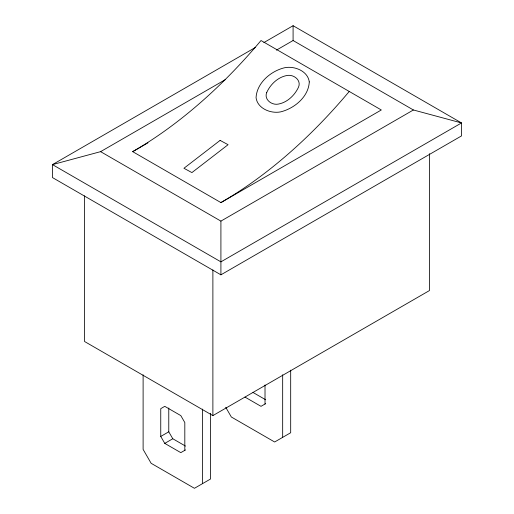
<?xml version="1.0" encoding="UTF-8"?>
<svg xmlns="http://www.w3.org/2000/svg" width="514" height="514" viewBox="0 0 514 514"><rect width="100%" height="100%" fill="white"/><g stroke="black" fill="none" stroke-linecap="round" stroke-linejoin="round"><path stroke-width="0.77" d="M255.542 47.378L52.479 164.615L52.479 177.581L220.911 274.823L461.521 135.908L461.521 122.942L293.089 25.7L263.888 42.566M276.416 50.147L293.089 40.516L413.397 109.977L461.521 122.942L220.911 261.857L52.479 164.615L100.603 151.649L225.685 79.432M132.683 151.649A385.654 222.658 -60 0 0 261.009 40.516L381.317 109.977L220.911 202.587L132.683 151.649L147.961 142.834M100.603 151.649L220.911 221.11L413.397 109.977M185.483 449.943L180.806 452.641L164.763 443.383L160.753 436.437L168.772 431.805L168.772 407.994M164.763 443.383L172.788 438.75L185.483 446.081M84.559 195.821L84.559 341.508L212.886 415.601L429.441 290.571L429.441 153.692M265.687 403.638L261.009 406.336L244.972 397.078M252.991 392.445L265.687 399.776M225.723 407.261L231.332 416.989L274.643 441.995L290.686 432.73L290.686 370.164M168.772 431.805L172.788 438.75M293.089 25.7L293.089 40.516M282.668 374.796L282.668 437.363M265.018 384.973L265.018 404.023M220.911 221.11L220.911 274.823M212.886 269.914L212.886 415.601M210.483 413.262L210.483 479.042L194.44 488.3L151.129 463.294L143.11 449.403L143.11 374.802M202.458 409.067L202.458 483.668M184.815 450.328L184.815 422.547L180.806 415.601L164.763 406.336L160.753 408.656L160.753 436.437M349.237 91.453A385.654 222.658 -60 0 1 220.911 202.587M309.28 81.906C308.599 96.799 294.342 108.512 280.625 111.879C270.846 113.857 257.463 108.589 256.062 97.699C256.82 82.825 270.917 70.958 284.711 67.719C294.496 65.741 307.88 71.016 309.28 81.906M266.74 92.443C263.798 99.433 271.636 105.338 278.132 104.13C287.223 102.556 294.734 95.308 298.525 87.149C301.551 80.158 293.68 74.26 287.185 75.462C278.068 76.984 270.499 84.238 266.74 92.443M220.108 140.393L183.941 168.277L191.908 172.588L228.081 144.697L220.108 140.393"/></g></svg>
